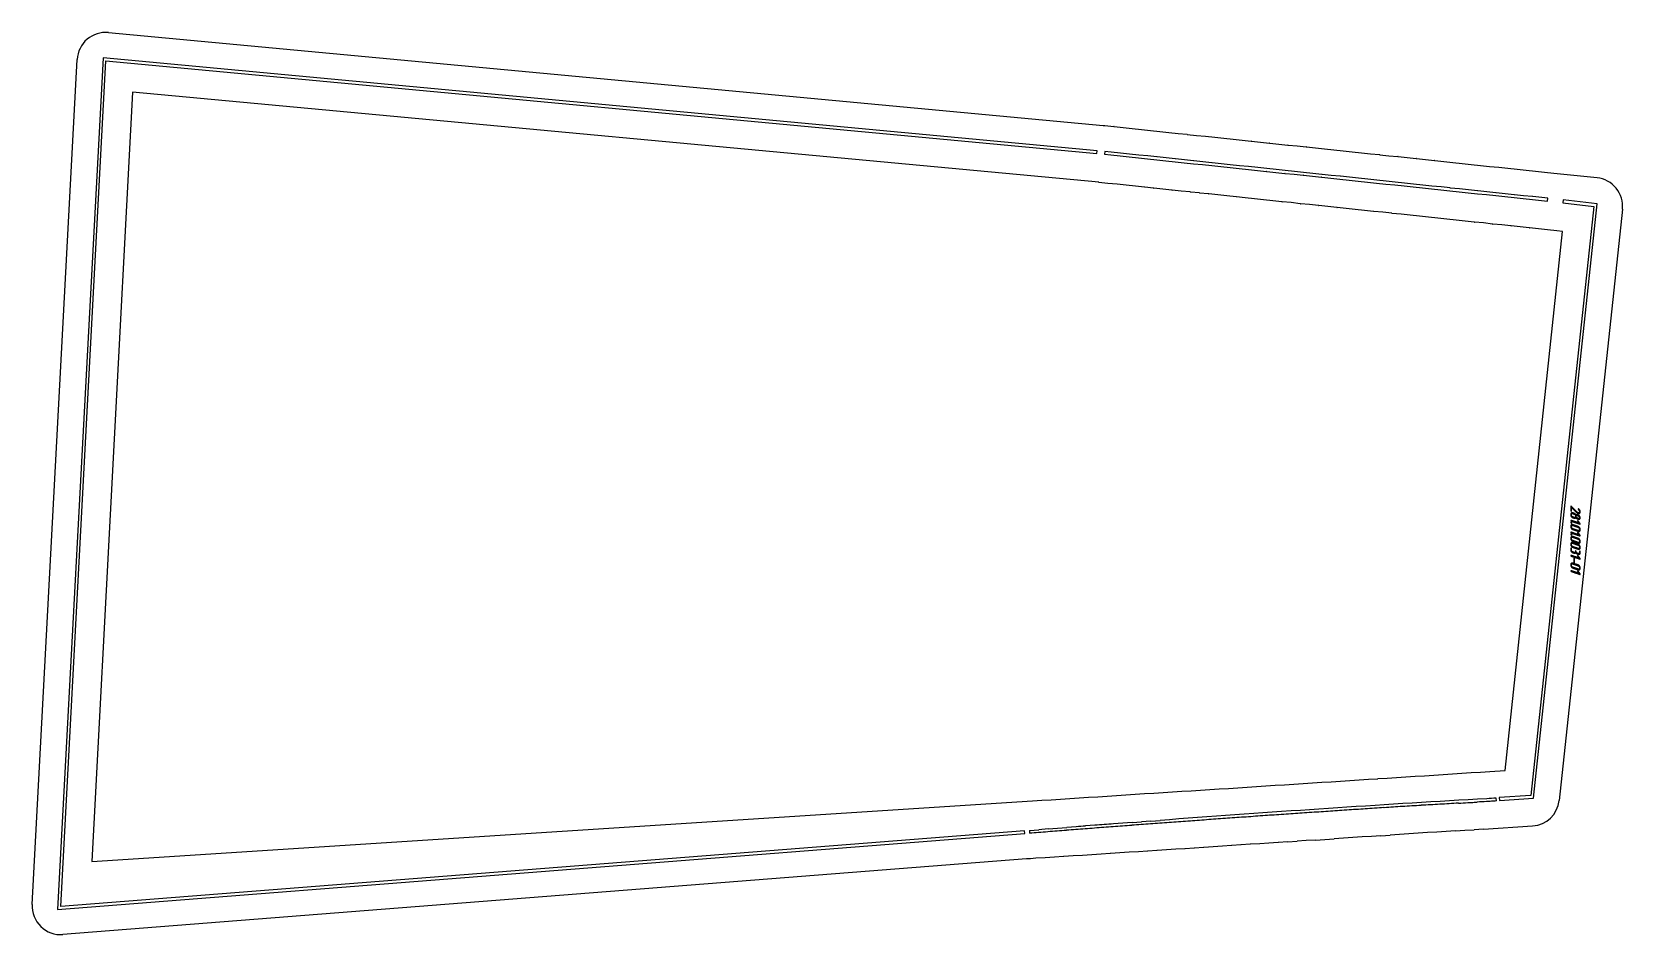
# Model space of a CAD drawing. Header units: millimetres. Extents: x 39 to 1714, y 60 to 1010.
import ezdxf

# ---------------------------------------------------------------- set-up
doc = ezdxf.new("R2010")
doc.units = ezdxf.units.MM
doc.linetypes.add('K5LT32768', pattern=[0])
doc.linetypes.add('K5LT32769', pattern=[0])
doc.layers.add('Engraving', color=7, linetype='Continuous')

msp = doc.modelspace()

# ---------------------------------------------------------------- linework, layer by layer
at = {"color": 143, "linetype": 'K5LT32769', "lineweight": 25, "true_color": 0x33acca}
for p, q in [((119.8, 1009.6), (1166.9, 911.8)), ((39.7, 92), (87.1, 981.3)), ((145.3, 946.9), (102.2, 137.4)), ((1162.1, 852), (145.3, 946.9)), ((1166.9, 911.8), (1168.5, 911.6)), ((1168.5, 911.6), (1168.5, 911.6)), ((1168.5, 911.6), (1178.1, 910.6)), ((1178.2, 910.6), (1178.1, 910.6)), ((1178.2, 910.6), (1187.7, 909.6)), ((1187.8, 909.6), (1187.7, 909.6)), ((1187.8, 909.6), (1197.4, 908.6)), ((1197.4, 908.6), (1207, 907.5)), ((1197.4, 908.6), (1197.4, 908.6)), ((1207.1, 907.5), (1207, 907.5)), ((1207.1, 907.5), (1216.7, 906.5)), ((1216.7, 906.5), (1216.7, 906.5)), ((1216.7, 906.5), (1226.3, 905.5)), ((1226.4, 905.5), (1226.3, 905.5)), ((1226.4, 905.5), (1236, 904.5)), ((1236, 904.5), (1245.6, 903.5)), ((1236, 904.5), (1236, 904.5)), ((1245.7, 903.5), (1245.6, 903.5)), ((1245.7, 903.5), (1255.2, 902.5)), ((1255.3, 902.4), (1255.2, 902.5)), ((1255.3, 902.4), (1264.9, 901.4)), ((1264.9, 901.4), (1264.9, 901.4)), ((1264.9, 901.4), (1274.5, 900.4)), ((1274.6, 900.4), (1274.5, 900.4)), ((1274.6, 900.4), (1284.2, 899.4)), ((1284.2, 899.4), (1293.8, 898.4)), ((1284.2, 899.4), (1284.2, 899.4)), ((1293.9, 898.4), (1293.8, 898.4)), ((1293.9, 898.4), (1303.5, 897.4)), ((1303.5, 897.4), (1313.1, 896.3)), ((1303.5, 897.4), (1303.5, 897.4)), ((1313.2, 896.3), (1313.1, 896.3)), ((1313.2, 896.3), (1322.7, 895.3)), ((1322.8, 895.3), (1322.7, 895.3)), ((1322.8, 895.3), (1332.4, 894.3)), ((1332.4, 894.3), (1332.4, 894.3)), ((1332.4, 894.3), (1342, 893.3)), ((1342.1, 893.3), (1342, 893.3)), ((1342.1, 893.3), (1351.7, 892.3)), ((1351.7, 892.3), (1361.3, 891.2)), ((1351.7, 892.3), (1351.7, 892.3)), ((1361.4, 891.2), (1361.3, 891.2)), ((1361.4, 891.2), (1371, 890.2)), ((1371, 890.2), (1380.6, 889.2)), ((1371, 890.2), (1371, 890.2)), ((1380.7, 889.2), (1380.6, 889.2)), ((1380.7, 889.2), (1390.3, 888.2)), ((1390.3, 888.2), (1399.9, 887.2)), ((1399.9, 887.2), (1409.5, 886.1)), ((1409.6, 886.1), (1409.5, 886.1)), ((1409.6, 886.1), (1419.2, 885.1)), ((1419.2, 885.1), (1428.8, 884.1)), ((1428.9, 884.1), (1428.8, 884.1)), ((1428.9, 884.1), (1438.5, 883.1)), ((1438.5, 883.1), (1448.1, 882.1)), ((1438.5, 883.1), (1438.5, 883.1)), ((1448.2, 882.1), (1448.1, 882.1)), ((1448.2, 882.1), (1457.7, 881.1)), ((1457.8, 881), (1457.7, 881.1)), ((1457.8, 881), (1467.4, 880)), ((1467.4, 880), (1477, 879)), ((1467.4, 880), (1467.4, 880)), ((1477.1, 879), (1477, 879)), ((1477.1, 879), (1486.7, 878)), ((1486.7, 878), (1486.7, 878)), ((1486.7, 878), (1496.3, 877)), ((1496.4, 877), (1496.3, 877)), ((1496.4, 877), (1506, 876)), ((1506, 876), (1506, 876)), ((1506, 876), (1515.6, 874.9)), ((1515.7, 874.9), (1515.6, 874.9)), ((1515.7, 874.9), (1525.2, 873.9)), ((1525.3, 873.9), (1525.2, 873.9)), ((1525.3, 873.9), (1534.9, 872.9)), ((1534.9, 872.9), (1544.5, 871.9)), ((1534.9, 872.9), (1534.9, 872.9)), ((1544.6, 871.9), (1544.5, 871.9)), ((1544.6, 871.9), (1554.2, 870.9)), ((1554.2, 870.9), (1554.2, 870.9)), ((1554.2, 870.9), (1563.8, 869.8)), ((1563.9, 869.8), (1563.8, 869.8)), ((1563.9, 869.8), (1573.5, 868.8)), ((1573.5, 868.8), (1583.1, 867.8)), ((1573.5, 868.8), (1573.5, 868.8)), ((1583.2, 867.8), (1583.1, 867.8)), ((1583.2, 867.8), (1592.7, 866.8)), ((1592.8, 866.8), (1592.7, 866.8)), ((1592.8, 866.8), (1602.4, 865.8)), ((1602.4, 865.8), (1602.4, 865.8)), ((1602.4, 865.8), (1612, 864.7)), ((1612.1, 864.7), (1612, 864.7)), ((1612.1, 864.7), (1621.7, 863.7)), ((1621.7, 863.7), (1631.3, 862.7)), ((1621.7, 863.7), (1621.7, 863.7)), ((1631.4, 862.7), (1631.3, 862.7)), ((1631.4, 862.7), (1641, 861.7)), ((1641, 861.7), (1686.6, 856.9)), ((1641, 861.7), (1641, 861.7)), ((1162.1, 852), (1162.1, 852)), ((1162.2, 851.9), (1162.1, 852)), ((1171.7, 850.9), (1162.2, 851.9)), ((1171.7, 850.9), (1171.8, 850.9)), ((1181.4, 849.9), (1171.8, 850.9)), ((1191, 848.9), (1181.4, 849.9)), ((1181.4, 849.9), (1181.4, 849.9)), ((1191, 848.9), (1191.1, 848.9)), ((1200.7, 847.9), (1191.1, 848.9)), ((1210.3, 846.9), (1200.7, 847.9)), ((1200.7, 847.9), (1200.7, 847.9)), ((1210.3, 846.9), (1210.4, 846.9)), ((1210.5, 846.8), (1210.4, 846.9)), ((1219.9, 845.8), (1210.5, 846.8)), ((1219.9, 845.8), (1220, 845.8)), ((1229.6, 844.8), (1220, 845.8)), ((1239.2, 843.8), (1229.6, 844.8)), ((1229.6, 844.8), (1229.6, 844.8)), ((1239.2, 843.8), (1239.3, 843.8)), ((1248.9, 842.8), (1239.3, 843.8)), ((1258.5, 841.8), (1248.9, 842.8)), ((1248.9, 842.8), (1248.9, 842.8)), ((1258.5, 841.8), (1258.6, 841.8)), ((1258.7, 841.7), (1258.6, 841.8)), ((1268.2, 840.8), (1258.7, 841.7)), ((1268.2, 840.8), (1268.2, 840.7)), ((1277.8, 839.7), (1268.2, 840.7)), ((1277.8, 839.7), (1277.9, 839.7)), ((1287.4, 838.7), (1277.9, 839.7)), ((1287.4, 838.7), (1287.5, 838.7)), ((1297.1, 837.7), (1287.5, 838.7)), ((1306.7, 836.7), (1297.1, 837.7)), ((1297.1, 837.7), (1297.1, 837.7)), ((1306.7, 836.7), (1306.8, 836.7)), ((1307, 836.7), (1306.8, 836.7)), ((1316.4, 835.7), (1307, 836.7)), ((1326, 834.6), (1316.4, 835.7)), ((1316.4, 835.7), (1316.4, 835.7)), ((1326, 834.6), (1326.1, 834.6)), ((1335.7, 833.6), (1326.1, 834.6)), ((1345.3, 832.6), (1335.7, 833.6)), ((1335.7, 833.6), (1335.7, 833.6)), ((1345.3, 832.6), (1345.4, 832.6)), ((1354.9, 831.6), (1345.4, 832.6)), ((1354.9, 831.6), (1355, 831.6)), ((1355.2, 831.6), (1355, 831.6)), ((1364.6, 830.6), (1355.2, 831.6)), ((1374.2, 829.5), (1364.6, 830.6)), ((1364.6, 830.6), (1364.6, 830.6)), ((1374.2, 829.5), (1374.3, 829.5)), ((1383.9, 828.5), (1374.3, 829.5)), ((1383.9, 828.5), (1383.9, 828.5)), ((1393.5, 827.5), (1383.9, 828.5)), ((1393.5, 827.5), (1393.6, 827.5)), ((1403.2, 826.5), (1393.6, 827.5)), ((1412.8, 825.5), (1403.2, 826.5)), ((1403.2, 826.5), (1403.2, 826.5)), ((1412.8, 825.5), (1412.9, 825.5)), ((1422.4, 824.4), (1412.9, 825.5)), ((1422.4, 824.4), (1422.5, 824.4)), ((1432.1, 823.4), (1422.5, 824.4)), ((1432.1, 823.4), (1432.1, 823.4)), ((1441.7, 822.4), (1432.1, 823.4)), ((1441.7, 822.4), (1441.8, 822.4)), ((1451.4, 821.4), (1441.8, 822.4)), ((1451.6, 821.4), (1451.4, 821.4)), ((1451.4, 821.4), (1451.4, 821.4)), ((1461, 820.4), (1451.6, 821.4)), ((1713.2, 823.8), (1646.7, 201.6)), ((1461, 820.4), (1461.1, 820.4)), ((1470.7, 819.4), (1461.1, 820.4)), ((1470.7, 819.4), (1470.7, 819.3)), ((1480.3, 818.3), (1470.7, 819.3)), ((1480.3, 818.3), (1480.4, 818.3)), ((1489.9, 817.3), (1480.4, 818.3)), ((1489.9, 817.3), (1490, 817.3)), ((1499.6, 816.3), (1490, 817.3)), ((1509.2, 815.3), (1499.6, 816.3)), ((1499.6, 816.3), (1499.6, 816.3)), ((1509.2, 815.3), (1509.3, 815.3)), ((1518.9, 814.3), (1509.3, 815.3)), ((1528.5, 813.2), (1518.9, 814.3)), ((1518.9, 814.3), (1518.9, 814.3)), ((1528.5, 813.2), (1528.6, 813.2)), ((1538.2, 812.2), (1528.6, 813.2)), ((1538.2, 812.2), (1538.2, 812.2)), ((1547.7, 811.2), (1538.2, 812.2)), ((1547.8, 811.2), (1547.7, 811.2)), ((1547.8, 811.2), (1547.9, 811.2)), ((1557.4, 810.2), (1547.9, 811.2)), ((1557.4, 810.2), (1557.5, 810.2)), ((1567.1, 809.2), (1557.5, 810.2)), ((1567.1, 809.2), (1567.1, 809.2)), ((1576.7, 808.1), (1567.1, 809.2)), ((1576.7, 808.1), (1576.8, 808.1)), ((1586.4, 807.1), (1576.8, 808.1)), ((1596, 806.1), (1586.4, 807.1)), ((1586.4, 807.1), (1586.4, 807.1)), ((1596, 806.1), (1596.1, 806.1)), ((1596.2, 806.1), (1596.1, 806.1)), ((1605.6, 805.1), (1596.2, 806.1)), ((1605.6, 805.1), (1605.7, 805.1)), ((1615.3, 804.1), (1605.7, 805.1)), ((1615.3, 804.1), (1615.4, 804.1)), ((1624.9, 803), (1615.4, 804.1)), ((1589.7, 233.1), (1650.3, 800.4)), ((1624.9, 803), (1625, 803)), ((1634.6, 802), (1625, 803)), ((1644.4, 801), (1634.6, 802)), ((1634.6, 802), (1634.6, 802)), ((1650.3, 800.4), (1644.4, 801)), ((1347.9, 217.5), (1357.6, 218.1)), ((1357.7, 218.1), (1357.6, 218.1)), ((1357.7, 218.1), (1367.4, 218.8)), ((1367.5, 218.8), (1367.4, 218.8)), ((1367.5, 218.8), (1377.3, 219.4)), ((1377.3, 219.4), (1387.1, 220)), ((1377.3, 219.4), (1377.3, 219.4)), ((1387.1, 220), (1396.9, 220.7)), ((1387.1, 220), (1387.1, 220)), ((1396.9, 220.7), (1406.7, 221.3)), ((1396.9, 220.7), (1396.9, 220.7)), ((1406.8, 221.3), (1406.7, 221.3)), ((1406.8, 221.3), (1416.5, 221.9)), ((1416.6, 221.9), (1416.5, 221.9)), ((1416.6, 221.9), (1426.3, 222.6)), ((1426.4, 222.6), (1426.3, 222.6)), ((1426.4, 222.6), (1436.2, 223.2)), ((1436.2, 223.2), (1446, 223.8)), ((1436.2, 223.2), (1436.2, 223.2)), ((1446, 223.8), (1455.8, 224.4)), ((1446, 223.8), (1446, 223.8)), ((1455.9, 224.5), (1455.8, 224.4)), ((1455.9, 224.5), (1465.6, 225.1)), ((1465.7, 225.1), (1465.6, 225.1)), ((1465.7, 225.1), (1475.4, 225.7)), ((1475.5, 225.7), (1475.4, 225.7)), ((1475.5, 225.7), (1485.3, 226.3)), ((1485.3, 226.3), (1495.1, 227)), ((1485.3, 226.3), (1485.3, 226.3)), ((1495.1, 227), (1504.9, 227.6)), ((1495.1, 227), (1495.1, 227)), ((1505, 227.6), (1504.9, 227.6)), ((1505, 227.6), (1514.7, 228.2)), ((1514.8, 228.2), (1514.7, 228.2)), ((1514.8, 228.2), (1524.5, 228.9)), ((1524.6, 228.9), (1524.5, 228.9)), ((1524.6, 228.9), (1534.4, 229.5)), ((1534.4, 229.5), (1544.2, 230.1)), ((1534.4, 229.5), (1534.4, 229.5)), ((1544.2, 230.1), (1554, 230.8)), ((1544.2, 230.1), (1544.2, 230.1)), ((1554.1, 230.8), (1554, 230.8)), ((1554.1, 230.8), (1563.8, 231.4)), ((1563.9, 231.4), (1563.8, 231.4)), ((1563.9, 231.4), (1573.6, 232)), ((1573.7, 232), (1573.6, 232)), ((1573.7, 232), (1589.7, 233.1)), ((102.2, 137.4), (1092.5, 201.1)), ((1092.5, 201.1), (1102.3, 201.7)), ((1092.5, 201.1), (1092.5, 201.1)), ((1102.4, 201.7), (1102.3, 201.7)), ((1102.4, 201.7), (1112.1, 202.3)), ((1112.2, 202.3), (1112.1, 202.3)), ((1112.2, 202.3), (1121.9, 203)), ((1122, 203), (1121.9, 203)), ((1122, 203), (1131.8, 203.6)), ((1131.8, 203.6), (1141.6, 204.2)), ((1131.8, 203.6), (1131.8, 203.6)), ((1141.6, 204.2), (1151.4, 204.9)), ((1141.6, 204.2), (1141.6, 204.2)), ((1151.5, 204.9), (1151.4, 204.9)), ((1151.5, 204.9), (1161.2, 205.5)), ((1161.3, 205.5), (1161.2, 205.5)), ((1161.3, 205.5), (1171, 206.1)), ((1171.1, 206.1), (1171, 206.1)), ((1171.1, 206.1), (1180.9, 206.8)), ((1180.9, 206.8), (1190.7, 207.4)), ((1180.9, 206.8), (1180.9, 206.8)), ((1190.7, 207.4), (1200.5, 208)), ((1190.7, 207.4), (1190.7, 207.4)), ((1200.6, 208), (1200.5, 208)), ((1200.6, 208), (1210.3, 208.7)), ((1210.4, 208.7), (1210.3, 208.7)), ((1210.4, 208.7), (1220.1, 209.3)), ((1220.2, 209.3), (1220.1, 209.3)), ((1220.2, 209.3), (1230, 209.9)), ((1230, 209.9), (1239.8, 210.6)), ((1230, 209.9), (1230, 209.9)), ((1239.8, 210.6), (1249.6, 211.2)), ((1239.8, 210.6), (1239.8, 210.6)), ((1249.7, 211.2), (1249.6, 211.2)), ((1249.7, 211.2), (1259.4, 211.8)), ((1259.5, 211.8), (1259.4, 211.8)), ((1259.5, 211.8), (1269.2, 212.4)), ((1269.3, 212.5), (1269.2, 212.4)), ((1269.3, 212.5), (1279.1, 213.1)), ((1279.1, 213.1), (1288.9, 213.7)), ((1279.1, 213.1), (1279.1, 213.1)), ((1288.9, 213.7), (1298.7, 214.3)), ((1288.9, 213.7), (1288.9, 213.7)), ((1298.8, 214.3), (1298.7, 214.3)), ((1298.8, 214.3), (1308.5, 215)), ((1308.6, 215), (1308.5, 215)), ((1308.6, 215), (1318.3, 215.6)), ((1318.4, 215.6), (1318.3, 215.6)), ((1318.4, 215.6), (1328.2, 216.2)), ((1328.2, 216.2), (1338, 216.9)), ((1328.2, 216.2), (1328.2, 216.2)), ((1338, 216.9), (1347.8, 217.5)), ((1338, 216.9), (1338, 216.9)), ((1347.9, 217.5), (1347.8, 217.5)), ((1646.7, 201.6), (1646.7, 201.5)), ((1508.2, 167.7), (1498.4, 167)), ((1518.1, 168.3), (1508.2, 167.7)), ((1527.9, 168.9), (1518.1, 168.3)), ((1537.7, 169.6), (1527.9, 168.9)), ((1537.7, 169.6), (1547.5, 170.2)), ((1547.5, 170.2), (1557.4, 170.8)), ((1567.2, 171.4), (1557.4, 170.8)), ((1567.2, 171.4), (1618.8, 174.7)), ((1252.9, 150.8), (1243.1, 150.2)), ((1253, 150.8), (1252.9, 150.8)), ((1262.7, 151.5), (1253, 150.8)), ((1262.8, 151.5), (1262.7, 151.5)), ((1272.5, 152.1), (1262.8, 151.5)), ((1272.6, 152.1), (1272.5, 152.1)), ((1282.4, 152.8), (1272.6, 152.1)), ((1292.2, 153.4), (1282.4, 152.8)), ((1282.4, 152.8), (1282.4, 152.8)), ((1302, 154.1), (1292.2, 153.4)), ((1292.2, 153.4), (1292.2, 153.4)), ((1302.1, 154.1), (1302, 154.1)), ((1311.8, 154.7), (1302.1, 154.1)), ((1311.9, 154.7), (1311.8, 154.7)), ((1321.6, 155.4), (1311.9, 154.7)), ((1321.7, 155.4), (1321.6, 155.4)), ((1331.5, 156), (1321.7, 155.4)), ((1341.3, 156.7), (1331.5, 156)), ((1331.5, 156), (1331.5, 156)), ((1351.1, 157.3), (1341.3, 156.7)), ((1341.3, 156.7), (1341.3, 156.7)), ((1351.2, 157.3), (1351.1, 157.3)), ((1360.9, 158), (1351.2, 157.3)), ((1360.9, 158), (1370.8, 158.6)), ((1380.6, 159.3), (1370.8, 158.6)), ((1390.4, 159.9), (1380.6, 159.3)), ((1390.4, 159.9), (1400.2, 160.6)), ((1400.2, 160.6), (1410, 161.2)), ((1419.9, 161.9), (1410, 161.2)), ((1429.7, 162.5), (1419.9, 161.9)), ((1439.5, 163.2), (1429.7, 162.5)), ((1449.3, 163.8), (1439.5, 163.2)), ((1459.1, 164.5), (1449.3, 163.8)), ((1459.1, 164.5), (1469, 165.1)), ((1478.8, 165.7), (1469, 165.1)), ((1488.6, 166.4), (1478.8, 165.7)), ((1498.4, 167), (1488.6, 166.4)), ((1086, 140), (72, 60.5)), ((1090.2, 140.3), (1086, 140)), ((1086, 140), (1086, 140)), ((1095.8, 140.7), (1090.2, 140.3)), ((1105.6, 141.3), (1095.8, 140.7)), ((1095.8, 140.7), (1095.8, 140.7)), ((1105.7, 141.3), (1105.6, 141.3)), ((1115.4, 141.9), (1105.7, 141.3)), ((1115.5, 141.9), (1115.4, 141.9)), ((1125.2, 142.5), (1115.5, 141.9)), ((1125.3, 142.5), (1125.2, 142.5)), ((1135.1, 143.2), (1125.3, 142.5)), ((1144.9, 143.8), (1135.1, 143.2)), ((1135.1, 143.2), (1135.1, 143.2)), ((1154.7, 144.4), (1144.9, 143.8)), ((1144.9, 143.8), (1144.9, 143.8)), ((1154.8, 144.4), (1154.7, 144.4)), ((1164.5, 145.1), (1154.8, 144.4)), ((1164.6, 145.1), (1164.5, 145.1)), ((1174.3, 145.7), (1164.6, 145.1)), ((1174.4, 145.7), (1174.3, 145.7)), ((1184.2, 146.3), (1174.4, 145.7)), ((1194, 147), (1184.2, 146.3)), ((1184.2, 146.3), (1184.2, 146.3)), ((1203.8, 147.6), (1194, 147)), ((1194, 147), (1194, 147)), ((1203.9, 147.6), (1203.8, 147.6)), ((1213.6, 148.3), (1203.9, 147.6)), ((1213.7, 148.3), (1213.6, 148.3)), ((1223.4, 148.9), (1213.7, 148.3)), ((1223.5, 148.9), (1223.4, 148.9)), ((1233.3, 149.5), (1223.5, 148.9)), ((1243.1, 150.2), (1233.3, 149.5)), ((1233.3, 149.5), (1233.3, 149.5)), ((1243.1, 150.2), (1243.1, 150.2))]:
    msp.add_line(p, q, dxfattribs=at)
for centre, major_axis, ratio, start_param, end_param in [((117, 979.7), (1.6, 30), 0.999997, 6.243326, 7.853982), ((1683.4, 827), (3.2, 29.8), 1, 4.712389, 6.284394), ((1616.9, 204.7), (-3.2, -29.8), 0.999641, 0.170347, 1.570796), ((69.6, 90.4), (-1.6, -30), 0.999346, 4.712389, 6.414595)]:
    msp.add_ellipse(centre, major_axis=major_axis, ratio=ratio, start_param=start_param, end_param=end_param, dxfattribs=at)
at = {"layer": 'Engraving', "color": 143, "linetype": 'K5LT32769', "lineweight": 25, "true_color": 0x33acca}
for p, q in [((114.2, 983), (66.4, 86.9)), ((69.6, 90.1), (117, 979.7)), ((1160.5, 885.2), (114.2, 983)), ((117, 979.7), (1160.2, 882.3)), ((1160.2, 882.3), (1160.5, 885.2)), ((1168.6, 884.5), (1168.3, 881.5)), ((1168.3, 881.5), (1174.9, 880.8)), ((1175.2, 883.8), (1168.6, 884.5)), ((1175, 880.8), (1174.9, 880.8)), ((1175, 880.8), (1184.6, 879.8)), ((1175.3, 883.8), (1175.2, 883.8)), ((1184.9, 882.7), (1175.3, 883.8)), ((1184.6, 879.7), (1184.6, 879.8)), ((1184.6, 879.7), (1194.2, 878.7)), ((1184.9, 882.7), (1184.9, 882.7)), ((1194.5, 881.7), (1184.9, 882.7)), ((1194.3, 878.7), (1194.2, 878.7)), ((1194.3, 878.7), (1203.8, 877.7)), ((1194.6, 881.7), (1194.5, 881.7)), ((1204.2, 880.7), (1194.6, 881.7)), ((1203.9, 877.7), (1203.8, 877.7)), ((1203.9, 877.7), (1213.5, 876.7)), ((1204.2, 880.7), (1204.2, 880.7)), ((1213.8, 879.7), (1204.2, 880.7)), ((1213.5, 876.7), (1223.1, 875.7)), ((1213.5, 876.7), (1213.5, 876.7)), ((1213.9, 879.7), (1213.8, 879.7)), ((1223.4, 878.7), (1213.9, 879.7)), ((1223.2, 875.7), (1223.1, 875.7)), ((1223.2, 875.7), (1232.8, 874.7)), ((1223.5, 878.7), (1223.4, 878.7)), ((1233.1, 877.6), (1223.5, 878.7)), ((1232.8, 874.7), (1242.4, 873.6)), ((1232.8, 874.7), (1232.8, 874.7)), ((1233.1, 877.6), (1233.1, 877.6)), ((1242.7, 876.6), (1233.1, 877.6)), ((1242.5, 873.6), (1242.4, 873.6)), ((1242.5, 873.6), (1252.1, 872.6)), ((1242.8, 876.6), (1242.7, 876.6)), ((1252.4, 875.6), (1242.8, 876.6)), ((1252.1, 872.6), (1261.7, 871.6)), ((1252.1, 872.6), (1252.1, 872.6)), ((1252.4, 875.6), (1252.4, 875.6)), ((1262, 874.6), (1252.4, 875.6)), ((1261.8, 871.6), (1261.7, 871.6)), ((1261.8, 871.6), (1271.3, 870.6)), ((1262.1, 874.6), (1262, 874.6)), ((1271.7, 873.6), (1262.1, 874.6)), ((1271.7, 873.6), (1271.7, 873.6)), ((1281.3, 872.5), (1271.7, 873.6)), ((1281.4, 872.5), (1281.3, 872.5)), ((1290.9, 871.5), (1281.4, 872.5)), ((1291, 871.5), (1290.9, 871.5)), ((1300.6, 870.5), (1291, 871.5)), ((1271.4, 870.6), (1271.3, 870.6)), ((1271.4, 870.6), (1281, 869.6)), ((1281, 869.6), (1290.6, 868.5)), ((1281, 869.6), (1281, 869.6)), ((1290.7, 868.5), (1290.6, 868.5)), ((1290.7, 868.5), (1300.3, 867.5)), ((1300.3, 867.5), (1300.3, 867.5)), ((1300.3, 867.5), (1309.9, 866.5)), ((1310.2, 869.5), (1300.6, 870.5)), ((1300.6, 870.5), (1300.6, 870.5)), ((1310, 866.5), (1309.9, 866.5)), ((1310, 866.5), (1319.6, 865.5)), ((1310.3, 869.5), (1310.2, 869.5)), ((1319.9, 868.5), (1310.3, 869.5)), ((1319.6, 865.5), (1329.2, 864.5)), ((1319.6, 865.5), (1319.6, 865.5)), ((1329.5, 867.5), (1319.9, 868.5)), ((1319.9, 868.5), (1319.9, 868.5)), ((1329.3, 864.5), (1329.2, 864.5)), ((1329.3, 864.5), (1338.8, 863.5)), ((1329.6, 867.4), (1329.5, 867.5)), ((1339.2, 866.4), (1329.6, 867.4)), ((1338.9, 863.4), (1338.8, 863.5)), ((1338.9, 863.4), (1348.5, 862.4)), ((1348.8, 865.4), (1339.2, 866.4)), ((1339.2, 866.4), (1339.2, 866.4)), ((1348.5, 862.4), (1348.5, 862.4)), ((1348.5, 862.4), (1358.1, 861.4)), ((1348.9, 865.4), (1348.8, 865.4)), ((1358.4, 864.4), (1348.9, 865.4)), ((1358.2, 861.4), (1358.1, 861.4)), ((1358.2, 861.4), (1367.8, 860.4)), ((1358.5, 864.4), (1358.4, 864.4)), ((1368.1, 863.4), (1358.5, 864.4)), ((1367.8, 860.4), (1377.4, 859.4)), ((1367.8, 860.4), (1367.8, 860.4)), ((1368.1, 863.4), (1368.1, 863.4)), ((1377.7, 862.4), (1368.1, 863.4)), ((1377.5, 859.4), (1377.4, 859.4)), ((1377.5, 859.4), (1387.1, 858.4)), ((1377.8, 862.4), (1377.7, 862.4)), ((1387.4, 861.3), (1377.8, 862.4)), ((1387.1, 858.4), (1387.1, 858.4)), ((1387.1, 858.4), (1396.7, 857.3)), ((1387.4, 861.3), (1387.4, 861.3)), ((1397, 860.3), (1387.4, 861.3)), ((1396.8, 857.3), (1396.7, 857.3)), ((1396.8, 857.3), (1406.3, 856.3)), ((1397.1, 860.3), (1397, 860.3)), ((1406.7, 859.3), (1397.1, 860.3)), ((1406.4, 856.3), (1406.3, 856.3)), ((1406.4, 856.3), (1416, 855.3)), ((1406.7, 859.3), (1406.7, 859.3)), ((1416.3, 858.3), (1406.7, 859.3)), ((1416, 855.3), (1425.6, 854.3)), ((1416, 855.3), (1416, 855.3)), ((1416.4, 858.3), (1416.3, 858.3)), ((1425.9, 857.3), (1416.4, 858.3)), ((1425.7, 854.3), (1425.6, 854.3)), ((1425.7, 854.3), (1435.3, 853.3)), ((1426, 857.3), (1425.9, 857.3)), ((1435.6, 856.2), (1426, 857.3)), ((1435.6, 856.2), (1435.6, 856.2)), ((1445.2, 855.2), (1435.6, 856.2)), ((1445.3, 855.2), (1445.2, 855.2)), ((1454.9, 854.2), (1445.3, 855.2)), ((1454.9, 854.2), (1454.9, 854.2)), ((1464.5, 853.2), (1454.9, 854.2)), ((1435.3, 853.3), (1435.3, 853.3)), ((1435.3, 853.3), (1444.9, 852.2)), ((1445, 852.2), (1444.9, 852.2)), ((1445, 852.2), (1454.6, 851.2)), ((1454.6, 851.2), (1454.6, 851.2)), ((1454.6, 851.2), (1464.2, 850.2)), ((1464.3, 850.2), (1464.2, 850.2)), ((1464.3, 850.2), (1473.8, 849.2)), ((1464.6, 853.2), (1464.5, 853.2)), ((1474.2, 852.2), (1464.6, 853.2)), ((1473.9, 849.2), (1473.8, 849.2)), ((1473.9, 849.2), (1483.5, 848.2)), ((1483.8, 851.2), (1474.2, 852.2)), ((1474.2, 852.2), (1474.2, 852.2)), ((1483.5, 848.2), (1493.1, 847.1)), ((1483.5, 848.2), (1483.5, 848.2)), ((1483.9, 851.1), (1483.8, 851.2)), ((1493.4, 850.1), (1483.9, 851.1)), ((1493.2, 847.1), (1493.1, 847.1)), ((1493.2, 847.1), (1502.8, 846.1)), ((1493.5, 850.1), (1493.4, 850.1)), ((1503.1, 849.1), (1493.5, 850.1)), ((1502.8, 846.1), (1502.8, 846.1)), ((1502.8, 846.1), (1512.4, 845.1)), ((1512.7, 848.1), (1503.1, 849.1)), ((1503.1, 849.1), (1503.1, 849.1)), ((1512.5, 845.1), (1512.4, 845.1)), ((1512.5, 845.1), (1522.1, 844.1)), ((1512.8, 848.1), (1512.7, 848.1)), ((1522.4, 847.1), (1512.8, 848.1)), ((1522.1, 844.1), (1522.1, 844.1)), ((1522.1, 844.1), (1531.7, 843.1)), ((1532, 846.1), (1522.4, 847.1)), ((1522.4, 847.1), (1522.4, 847.1)), ((1531.8, 843.1), (1531.7, 843.1)), ((1531.8, 843.1), (1541.3, 842.1)), ((1532.1, 846), (1532, 846.1)), ((1541.7, 845), (1532.1, 846)), ((1541.4, 842), (1541.3, 842.1)), ((1541.4, 842), (1551, 841)), ((1551.3, 844), (1541.7, 845)), ((1541.7, 845), (1541.7, 845)), ((1551, 841), (1551, 841)), ((1551, 841), (1560.6, 840)), ((1551.4, 844), (1551.3, 844)), ((1560.9, 843), (1551.4, 844)), ((1560.7, 840), (1560.6, 840)), ((1560.7, 840), (1570.3, 839)), ((1561, 843), (1560.9, 843)), ((1570.6, 842), (1561, 843)), ((1570.3, 839), (1579.9, 838)), ((1570.3, 839), (1570.3, 839)), ((1580.2, 841), (1570.6, 842)), ((1570.6, 842), (1570.6, 842)), ((1580, 838), (1579.9, 838)), ((1580, 838), (1589.6, 837)), ((1580.3, 841), (1580.2, 841)), ((1589.9, 839.9), (1580.3, 841)), ((1589.9, 839.9), (1589.9, 839.9)), ((1599.5, 838.9), (1589.9, 839.9)), ((1599.6, 838.9), (1599.5, 838.9)), ((1609.2, 837.9), (1599.6, 838.9)), ((1618.8, 836.9), (1609.2, 837.9)), ((1609.2, 837.9), (1609.2, 837.9)), ((1589.6, 837), (1599.2, 835.9)), ((1589.6, 837), (1589.6, 837)), ((1599.3, 835.9), (1599.2, 835.9)), ((1599.3, 835.9), (1608.8, 834.9)), ((1608.9, 834.9), (1608.8, 834.9)), ((1608.9, 834.9), (1618.5, 833.9)), ((1683.3, 826.6), (1617, 206.7)), ((1618.5, 833.9), (1618.5, 833.9)), ((1618.5, 833.9), (1628.1, 832.9)), ((1618.9, 836.9), (1618.8, 836.9)), ((1628.4, 835.9), (1618.9, 836.9)), ((1619.8, 203.9), (1686.6, 829.2)), ((1628.2, 832.9), (1628.1, 832.9)), ((1628.2, 832.9), (1634.6, 832.2)), ((1628.5, 835.9), (1628.4, 835.9)), ((1634.9, 835.2), (1628.5, 835.9)), ((1634.6, 832.2), (1634.9, 835.2)), ((1650.9, 833.5), (1650.5, 830.5)), ((1650.5, 830.5), (1683.3, 826.6)), ((1686.6, 829.2), (1650.9, 833.5)), ((1531.4, 201.2), (1521.6, 200.6)), ((1541.2, 201.7), (1531.4, 201.2)), ((1551, 202.3), (1541.2, 201.7)), ((1560.8, 202.9), (1551, 202.3)), ((1570.6, 203.4), (1560.8, 202.9)), ((1580.7, 201), (1580.4, 204)), ((1617, 206.7), (1583.6, 204.5)), ((1583.6, 204.5), (1583.8, 201.5)), ((1583.8, 201.5), (1619.8, 203.9)), ((1285.9, 184.9), (1276, 184.2)), ((1295.7, 185.6), (1285.9, 184.9)), ((1305.5, 186.3), (1295.7, 185.6)), ((1315.3, 187), (1305.5, 186.3)), ((1325.2, 187.7), (1315.3, 187)), ((1324.8, 184.7), (1324.8, 184.7)), ((1335, 188.4), (1325.2, 187.7)), ((1334.7, 185.4), (1334.6, 185.4)), ((1344.8, 189.1), (1335, 188.4)), ((1344.5, 186.1), (1344.4, 186.1)), ((1354.6, 189.8), (1344.8, 189.1)), ((1354.3, 186.8), (1354.3, 186.8)), ((1364.5, 190.5), (1354.6, 189.8)), ((1364.1, 187.4), (1364.1, 187.4)), ((1374.3, 191.1), (1364.5, 190.5)), ((1374, 188.1), (1373.9, 188.1)), ((1384.1, 191.8), (1374.3, 191.1)), ((1383.8, 188.8), (1383.7, 188.8)), ((1393.9, 192.5), (1384.1, 191.8)), ((1393.6, 189.4), (1393.6, 189.4)), ((1403.8, 193.1), (1393.9, 192.5)), ((1403.4, 190.1), (1403.4, 190.1)), ((1413.6, 193.8), (1403.8, 193.1)), ((1413.3, 190.7), (1413.2, 190.7)), ((1423.4, 194.4), (1413.6, 193.8)), ((1423.1, 191.4), (1423, 191.4)), ((1433.2, 195.1), (1423.4, 194.4)), ((1432.9, 192), (1432.8, 192)), ((1443, 195.7), (1433.2, 195.1)), ((1442.7, 192.7), (1442.7, 192.7)), ((1452.9, 196.3), (1443, 195.7)), ((1452.5, 193.3), (1452.5, 193.3)), ((1462.7, 197), (1452.9, 196.3)), ((1462.4, 193.9), (1462.3, 193.9)), ((1472.5, 197.6), (1462.7, 197)), ((1472.2, 194.5), (1472.1, 194.5)), ((1482.3, 198.2), (1472.5, 197.6)), ((1482, 195.2), (1481.9, 195.1)), ((1492.1, 198.8), (1482.3, 198.2)), ((1491.8, 195.8), (1491.7, 195.8)), ((1501.9, 199.4), (1492.1, 198.8)), ((1501.6, 196.4), (1501.6, 196.4)), ((1511.8, 200), (1501.9, 199.4)), ((1511.4, 197), (1511.4, 197)), ((1521.6, 200.6), (1511.8, 200)), ((1521.2, 197.5), (1521.2, 197.5)), ((1531.1, 198.1), (1531, 198.1)), ((1540.9, 198.7), (1540.8, 198.7)), ((1550.7, 199.3), (1550.6, 199.3)), ((1560.5, 199.8), (1560.4, 199.8)), ((1570.3, 200.4), (1570.3, 200.4)), ((1084, 169.7), (69.6, 90.1)), ((1084.3, 166.7), (1084, 169.7)), ((1089.2, 170.1), (1099, 170.8)), ((1089.2, 170.1), (1089.4, 167.1)), ((1098.7, 167.8), (1098.7, 167.8)), ((1108.8, 171.6), (1099, 170.8)), ((1108.6, 168.6), (1108.5, 168.6)), ((1108.8, 171.6), (1118.7, 172.4)), ((1118.4, 169.3), (1118.4, 169.3)), ((1118.7, 172.4), (1128.6, 173.1)), ((1128.2, 170.1), (1128.2, 170.1)), ((1138.4, 173.9), (1128.6, 173.1)), ((1138.1, 170.9), (1138, 170.9)), ((1147.9, 171.6), (1147.9, 171.6)), ((1158, 175.4), (1148.2, 174.7)), ((1157.7, 172.4), (1157.7, 172.4)), ((1167.6, 173.1), (1167.5, 173.1)), ((1177.4, 173.9), (1177.3, 173.9)), ((1187.6, 177.7), (1177.7, 176.9)), ((1187.2, 174.6), (1187.2, 174.6)), ((1197.4, 178.4), (1187.6, 177.7)), ((1197.1, 175.4), (1197, 175.4)), ((1197.4, 178.4), (1207.2, 179.1)), ((1206.9, 176.1), (1206.8, 176.1)), ((1217.1, 179.9), (1207.2, 179.1)), ((1216.7, 176.8), (1216.7, 176.8)), ((1217.1, 179.9), (1226.9, 180.6)), ((1226.6, 177.6), (1226.5, 177.6)), ((1236.7, 181.3), (1226.9, 180.6)), ((1236.4, 178.3), (1236.3, 178.3)), ((1246.5, 182.1), (1236.7, 181.3)), ((1246.2, 179), (1246.2, 179)), ((1256.4, 182.8), (1246.5, 182.1)), ((1256.1, 179.8), (1256, 179.8)), ((1266.2, 183.5), (1256.4, 182.8)), ((1265.9, 180.5), (1265.8, 180.5)), ((1276, 184.2), (1266.2, 183.5)), ((1275.7, 181.2), (1275.6, 181.2)), ((1285.5, 181.9), (1285.5, 181.9)), ((1295.4, 182.6), (1295.3, 182.6)), ((1305.2, 183.3), (1305.1, 183.3)), ((1315, 184), (1315, 184)), ((66.4, 86.9), (1084.3, 166.7))]:
    msp.add_line(p, q, dxfattribs=at)
for centre, radius, start, end in [((3735.3, -38360.3), 38624.4, 93.19826, 93.2128), ((4212.1, -40895.1), 41181.1, 94.02046, 94.03408), ((4199.2, -40832.9), 41118.2, 93.99492, 94.00856), ((4184.4, -40746.6), 41031.1, 93.96888, 93.98255), ((4172.3, -40704.5), 40988.2, 93.94236, 93.95604), ((4157.3, -40623.4), 40906.3, 93.91533, 93.92904), ((4142.9, -40556), 40838.1, 93.88782, 93.90155), ((4128.1, -40487.7), 40768.9, 93.85981, 93.87357), ((4114.2, -40435.9), 40716.3, 93.83132, 93.84509), ((4101.2, -40402), 40681.6, 93.80236, 93.81614), ((4087.1, -40356.1), 40634.9, 93.77295, 93.78674), ((4072.5, -40307.6), 40585.5, 93.74307, 93.75688), ((4056.3, -40237), 40514.1, 93.71273, 93.72656), ((4039.9, -40167.8), 40443.9, 93.68192, 93.69578), ((4022.5, -40088.1), 40363.3, 93.65065, 93.66453), ((4004.4, -39999.5), 40273.8, 93.6189, 93.63281), ((3985.5, -39903), 40176.2, 93.58667, 93.60062), ((3965.7, -39796.1), 40068.4, 93.55397, 93.56795), ((3945.1, -39678.8), 39950, 93.52078, 93.5348), ((3924.1, -39558.3), 39828.4, 93.48709, 93.50115), ((3902.7, -39435.5), 39704.6, 93.4529, 93.46701), ((3880.4, -39300.9), 39568.8, 93.41821, 93.43236), ((3857.7, -39161.3), 39428.1, 93.38301, 93.39721), ((3834.4, -39015.7), 39281.4, 93.34729, 93.36154), ((3761.7, -38547.4), 38809.7, 93.23698, 93.2514), ((4342, -41317.9), 41612.3, 94.47028, 94.48306), ((4346.4, -41379), 41673.5, 94.4562, 94.46968), ((4349.9, -41433.6), 41728.3, 94.44162, 94.45508), ((4352.1, -41475.9), 41770.6, 94.42655, 94.43999), ((4353.3, -41510.5), 41805.2, 94.41098, 94.42441), ((4353.5, -41537.6), 41832.2, 94.39491, 94.40834), ((4353.8, -41540.5), 41838.1, 94.39423, 94.40774), ((4352.6, -41555.6), 41850.1, 94.37835, 94.39177), ((4350.7, -41564.9), 41859.3, 94.3613, 94.37472), ((4331, -41304.7), 41601.3, 94.36066, 94.37432), ((4347.6, -41563.1), 41857.2, 94.34376, 94.35717), ((4347.9, -41564), 41861.1, 94.34325, 94.35666), ((4343.9, -41557.4), 41851.2, 94.32572, 94.33913), ((4338.3, -41533.1), 41826.6, 94.30718, 94.3206), ((4331.2, -41492.1), 41785.2, 94.28814, 94.30158), ((4322.9, -41439.1), 41731.7, 94.2686, 94.28205), ((4314.1, -41385.4), 41677.5, 94.24854, 94.26202), ((4304, -41318), 41609.5, 94.22798, 94.24147), ((4294.9, -41268.7), 41559.7, 94.20691, 94.22042), ((4287.6, -41248.3), 41538.8, 94.18535, 94.19887), ((4279.9, -41226.2), 41516.2, 94.1633, 94.17682), ((4271.1, -41195.4), 41484.8, 94.14074, 94.15427), ((4261.9, -41162.7), 41451.6, 94.11768, 94.13122), ((4251, -41111.3), 41399.6, 94.09412, 94.10768), ((4238.3, -41038.9), 41326.4, 94.07006, 94.08364), ((4225.5, -40969.5), 41256.3, 94.04551, 94.05911)]:
    msp.add_arc(centre, radius, start, end, dxfattribs=at)
at = {"layer": 'Engraving', "color": 143, "linetype": 'K5LT32768', "lineweight": 25, "true_color": 0x33acca}
for points, knots in [([(1658.9, 506.6), (1658.9, 508.7), (1658.9, 510.8), (1658.9, 510.9), (1659, 511), (1659.2, 511.1), (1659.3, 511), (1659.4, 511), (1659.5, 510.9), (1662.4, 508), (1665.4, 505), (1665.5, 504.9), (1665.7, 504.8), (1665.8, 504.7), (1665.9, 504.6), (1666.2, 504.4), (1666.4, 504.3), (1667.1, 504.1), (1667.6, 504.5), (1667.9, 504.7), (1668, 505), (1668.1, 505.3), (1668.1, 505.6), (1668.1, 506.1), (1667.9, 506.6), (1667.6, 507.2), (1666.9, 507.6), (1666.8, 507.7), (1666.8, 507.8), (1666.7, 507.9), (1666.7, 508), (1666.7, 508.2), (1666.8, 508.3), (1666.9, 508.3), (1667.1, 508.3), (1667.1, 508.3), (1667.2, 508.2), (1668, 507.6), (1668.5, 506.9), (1668.9, 506.2), (1668.9, 505.4), (1668.9, 504.4), (1668.2, 503.8), (1667.4, 503.2), (1666.4, 503.6), (1666.1, 503.7), (1665.7, 503.9), (1665.4, 504.1), (1665, 504.6), (1662.3, 507.2), (1659.6, 509.9), (1659.6, 508.1), (1659.6, 506.3), (1659.6, 506.2), (1659.5, 506.1), (1659.4, 506), (1659.3, 506.1), (1659.1, 506.1), (1659, 506.3), (1658.9, 506.4), (1658.9, 506.6)], [0, 0, 0, 0.10157, 0.10157, 0.107518, 0.107518, 0.114149, 0.114149, 0.119016, 0.119016, 0.318643, 0.318643, 0.327457, 0.327457, 0.334954, 0.334954, 0.349057, 0.349057, 0.379831, 0.379831, 0.394387, 0.394387, 0.410546, 0.410546, 0.435711, 0.435711, 0.468729, 0.468729, 0.474675, 0.474675, 0.480181, 0.480181, 0.486279, 0.486279, 0.492617, 0.492617, 0.496042, 0.496042, 0.541637, 0.541637, 0.577545, 0.577545, 0.620371, 0.620371, 0.664577, 0.664577, 0.682824, 0.682824, 0.706585, 0.706585, 0.887419, 0.887419, 0.973023, 0.973023, 0.978843, 0.978843, 0.984901, 0.984901, 0.992118, 0.992118, 1, 1, 1]), ([(1661.1, 499.1), (1660.2, 499.4), (1659.5, 500.3), (1658.9, 501.1), (1658.9, 502), (1658.9, 502.3), (1658.9, 502.7), (1658.9, 503.5), (1659.5, 504), (1660.2, 504.4), (1661.1, 504.1), (1661.8, 503.9), (1662.5, 503.6), (1663, 503.4), (1663.5, 503), (1664, 502.5), (1664.4, 501.8), (1664.7, 502.1), (1665.1, 502.2), (1665.5, 502.2), (1666, 502.1), (1666.4, 501.9), (1666.7, 501.8), (1667.6, 501.5), (1668.3, 500.7), (1668.6, 500.3), (1668.7, 499.8), (1668.8, 499.6), (1668.8, 499.4), (1668.8, 499.3), (1668.9, 499.2), (1668.9, 499.1), (1668.9, 499), (1668.9, 498.1), (1668.2, 497.6), (1668, 497.4), (1667.6, 497.4), (1667.4, 497.4), (1667.2, 497.4), (1667.1, 497.5), (1667, 497.5), (1666.9, 497.5), (1666.7, 497.5), (1666.4, 497.7), (1666, 497.8), (1665.5, 498), (1665.1, 498.3), (1664.7, 498.6), (1664.4, 499.1), (1664.1, 498.7), (1663.6, 498.6), (1663.1, 498.4), (1662.5, 498.6), (1661.8, 498.9), (1661.1, 499.1)], [0, 0, 0, 0.069405, 0.069405, 0.136791, 0.136791, 0.162494, 0.162494, 0.215531, 0.215531, 0.272817, 0.272817, 0.327091, 0.327091, 0.371998, 0.371998, 0.423401, 0.423401, 0.452686, 0.452686, 0.487026, 0.487026, 0.514815, 0.514815, 0.583814, 0.583814, 0.618852, 0.618852, 0.634295, 0.634295, 0.643061, 0.643061, 0.651037, 0.651037, 0.705795, 0.705795, 0.732297, 0.732297, 0.745941, 0.745941, 0.754301, 0.754301, 0.762718, 0.762718, 0.790407, 0.790407, 0.828641, 0.828641, 0.869264, 0.869264, 0.904277, 0.904277, 0.945706, 0.945706, 1, 1, 1]), ([(1661.1, 499.8), (1661.8, 499.6), (1662.5, 499.4), (1663.1, 499.2), (1663.5, 499.4), (1663.9, 499.7), (1663.9, 500.3), (1663.9, 500.6), (1663.9, 501), (1663.9, 501.6), (1663.5, 502.1), (1663.1, 502.7), (1662.5, 502.9), (1661.8, 503.1), (1661.1, 503.4), (1660.5, 503.6), (1660.1, 503.3), (1659.6, 503), (1659.6, 502.5), (1659.6, 502.1), (1659.6, 501.7), (1659.6, 501.1), (1660, 500.6), (1660.5, 500), (1661.1, 499.8)], [0, 0, 0, 0.110735, 0.110735, 0.187812, 0.187812, 0.262387, 0.262387, 0.314825, 0.314825, 0.40644, 0.40644, 0.50078, 0.50078, 0.611516, 0.611516, 0.688383, 0.688383, 0.761417, 0.761417, 0.813855, 0.813855, 0.905551, 0.905551, 1, 1, 1]), ([(1659.3, 495.5), (1659.1, 495.6), (1659, 495.7), (1658.9, 495.8), (1658.9, 496), (1658.9, 496.1), (1659, 496.2), (1659.1, 496.3), (1659.3, 496.2), (1663.5, 494.8), (1667.7, 493.4), (1666.9, 494.4), (1666.1, 495.4), (1666, 495.6), (1666, 495.7), (1666, 495.8), (1666.1, 495.9), (1666.2, 496), (1666.4, 495.9), (1666.4, 495.9), (1666.6, 495.7), (1667.7, 494.3), (1668.8, 492.9), (1668.9, 492.8), (1668.9, 492.6), (1668.9, 492.5), (1668.8, 492.4), (1668.7, 492.3), (1668.5, 492.4), (1663.9, 493.9), (1659.3, 495.5)], [0, 0, 0, 0.012084, 0.012084, 0.022942, 0.022942, 0.03149, 0.03149, 0.041689, 0.041689, 0.359967, 0.359967, 0.451555, 0.451555, 0.462436, 0.462436, 0.471612, 0.471612, 0.481184, 0.481184, 0.492243, 0.492243, 0.620157, 0.620157, 0.630874, 0.630874, 0.639805, 0.639805, 0.649341, 0.649341, 1, 1, 1]), ([(1660, 493.7), (1660, 493.5), (1659.8, 493.4), (1659.6, 493.3), (1659.5, 493.3), (1659.3, 493.4), (1659.1, 493.6), (1658.9, 493.8), (1658.9, 494.1), (1658.9, 494.3), (1659.1, 494.4), (1659.2, 494.5), (1659.5, 494.4), (1659.6, 494.4), (1659.8, 494.2), (1660, 494), (1660, 493.7)], [0, 0, 0, 0.106988, 0.106988, 0.218218, 0.218218, 0.350758, 0.350758, 0.495644, 0.495644, 0.609646, 0.609646, 0.725256, 0.725256, 0.845983, 0.845983, 1, 1, 1]), ([(1661.1, 486.7), (1660.2, 487), (1659.5, 487.8), (1658.9, 488.7), (1658.9, 489.5), (1658.9, 489.9), (1658.9, 490.3), (1658.9, 491.1), (1659.5, 491.5), (1660.2, 492), (1661.1, 491.7), (1663.9, 490.7), (1666.7, 489.7), (1667.6, 489.4), (1668.2, 488.6), (1668.9, 487.8), (1668.9, 486.9), (1668.9, 486.5), (1668.9, 486.2), (1668.9, 485.3), (1668.2, 484.9), (1667.6, 484.4), (1666.7, 484.8), (1663.9, 485.7), (1661.1, 486.7)], [0, 0, 0, 0.070564, 0.070564, 0.13958, 0.13958, 0.16579, 0.16579, 0.219871, 0.219871, 0.278294, 0.278294, 0.499703, 0.499703, 0.569666, 0.569666, 0.638989, 0.638989, 0.665199, 0.665199, 0.720553, 0.720553, 0.77859, 0.77859, 1, 1, 1]), ([(1661.1, 487.4), (1663.9, 486.4), (1666.7, 485.5), (1667.3, 485.3), (1667.7, 485.5), (1668.2, 485.8), (1668.2, 486.4), (1668.2, 486.8), (1668.2, 487.1), (1668.2, 487.7), (1667.7, 488.3), (1667.3, 488.8), (1666.7, 489), (1663.9, 490), (1661.1, 491), (1660.5, 491.1), (1660.1, 490.9), (1659.6, 490.6), (1659.6, 490), (1659.6, 489.7), (1659.6, 489.3), (1659.6, 488.7), (1660, 488.2), (1660.4, 487.6), (1661.1, 487.4)], [0, 0, 0, 0.266165, 0.266165, 0.312412, 0.312412, 0.357039, 0.357039, 0.388537, 0.388537, 0.443571, 0.443571, 0.500255, 0.500255, 0.76642, 0.76642, 0.812607, 0.812607, 0.856479, 0.856479, 0.887976, 0.887976, 0.942485, 0.942485, 1, 1, 1]), ([(1666, 498.5), (1666.4, 498.4), (1666.7, 498.3), (1667.3, 498.1), (1667.7, 498.3), (1668.2, 498.6), (1668.2, 499.2), (1668.2, 499.8), (1667.7, 500.3), (1667.3, 500.9), (1666.7, 501.1), (1666.4, 501.2), (1666, 501.3), (1665.4, 501.5), (1665, 501.3), (1664.6, 501), (1664.6, 500.4), (1664.6, 499.8), (1665, 499.3), (1665.4, 498.7), (1666, 498.5)], [0, 0, 0, 0.071855, 0.071855, 0.169705, 0.169705, 0.263451, 0.263451, 0.379776, 0.379776, 0.500057, 0.500057, 0.571912, 0.571912, 0.669763, 0.669763, 0.763508, 0.763508, 0.878905, 0.878905, 1, 1, 1]), ([(1659.3, 483.1), (1659.1, 483.1), (1659, 483.3), (1658.9, 483.4), (1658.9, 483.6), (1658.9, 483.6), (1659, 483.8), (1659.1, 483.8), (1659.3, 483.8), (1663.5, 482.4), (1667.7, 480.9), (1666.9, 482), (1666.1, 483), (1666, 483.1), (1666, 483.3), (1666, 483.4), (1666.1, 483.5), (1666.2, 483.5), (1666.4, 483.5), (1666.4, 483.5), (1666.6, 483.3), (1667.7, 481.9), (1668.8, 480.5), (1668.9, 480.3), (1668.9, 480.2), (1668.9, 480), (1668.8, 480), (1668.7, 479.9), (1668.5, 479.9), (1663.9, 481.5), (1659.3, 483.1)], [0, 0, 0, 0.012084, 0.012084, 0.022942, 0.022942, 0.03149, 0.03149, 0.041689, 0.041689, 0.359967, 0.359967, 0.451555, 0.451555, 0.462436, 0.462436, 0.471612, 0.471612, 0.481184, 0.481184, 0.492243, 0.492243, 0.620157, 0.620157, 0.630874, 0.630874, 0.639805, 0.639805, 0.649341, 0.649341, 1, 1, 1]), ([(1660, 481.3), (1660, 481.1), (1659.8, 481), (1659.6, 480.8), (1659.5, 480.9), (1659.3, 481), (1659.1, 481.2), (1658.9, 481.4), (1658.9, 481.6), (1658.9, 481.9), (1659.1, 482), (1659.2, 482.1), (1659.5, 482), (1659.6, 481.9), (1659.8, 481.7), (1660, 481.5), (1660, 481.3)], [0, 0, 0, 0.106988, 0.106988, 0.218218, 0.218218, 0.350758, 0.350758, 0.495644, 0.495644, 0.609646, 0.609646, 0.725256, 0.725256, 0.845983, 0.845983, 1, 1, 1]), ([(1661.1, 474.2), (1660.2, 474.5), (1659.5, 475.4), (1658.9, 476.2), (1658.9, 477.1), (1658.9, 477.5), (1658.9, 477.8), (1658.9, 478.6), (1659.5, 479.1), (1660.2, 479.5), (1661.1, 479.2), (1663.9, 478.3), (1666.7, 477.3), (1667.6, 477), (1668.2, 476.2), (1668.9, 475.3), (1668.9, 474.4), (1668.9, 474.1), (1668.9, 473.7), (1668.9, 472.9), (1668.2, 472.4), (1667.6, 472), (1666.7, 472.3), (1663.9, 473.3), (1661.1, 474.2)], [0, 0, 0, 0.070564, 0.070564, 0.13958, 0.13958, 0.16579, 0.16579, 0.219871, 0.219871, 0.278294, 0.278294, 0.499703, 0.499703, 0.569666, 0.569666, 0.638989, 0.638989, 0.665199, 0.665199, 0.720553, 0.720553, 0.77859, 0.77859, 1, 1, 1]), ([(1661.1, 467.9), (1660.2, 468.2), (1659.5, 469), (1658.9, 469.9), (1658.9, 470.8), (1658.9, 471.1), (1658.9, 471.5), (1658.9, 472.3), (1659.5, 472.7), (1660.2, 473.2), (1661.1, 472.9), (1663.9, 471.9), (1666.7, 470.9), (1667.6, 470.7), (1668.2, 469.8), (1668.9, 469), (1668.9, 468.1), (1668.9, 467.7), (1668.9, 467.4), (1668.9, 466.5), (1668.2, 466.1), (1667.6, 465.7), (1666.7, 466), (1663.9, 466.9), (1661.1, 467.9)], [0, 0, 0, 0.070564, 0.070564, 0.13958, 0.13958, 0.16579, 0.16579, 0.219871, 0.219871, 0.278294, 0.278294, 0.499703, 0.499703, 0.569666, 0.569666, 0.638989, 0.638989, 0.665199, 0.665199, 0.720553, 0.720553, 0.77859, 0.77859, 1, 1, 1]), ([(1661.1, 475), (1663.9, 474), (1666.7, 473), (1667.3, 472.8), (1667.7, 473.1), (1668.2, 473.4), (1668.2, 474), (1668.2, 474.3), (1668.2, 474.7), (1668.2, 475.3), (1667.7, 475.8), (1667.3, 476.4), (1666.7, 476.6), (1663.9, 477.6), (1661.1, 478.5), (1660.5, 478.7), (1660.1, 478.4), (1659.6, 478.1), (1659.6, 477.6), (1659.6, 477.2), (1659.6, 476.9), (1659.6, 476.3), (1660, 475.7), (1660.4, 475.2), (1661.1, 475)], [0, 0, 0, 0.266165, 0.266165, 0.312412, 0.312412, 0.357039, 0.357039, 0.388537, 0.388537, 0.443571, 0.443571, 0.500255, 0.500255, 0.76642, 0.76642, 0.812607, 0.812607, 0.856479, 0.856479, 0.887976, 0.887976, 0.942485, 0.942485, 1, 1, 1]), ([(1661.1, 468.6), (1663.9, 467.6), (1666.7, 466.7), (1667.3, 466.5), (1667.7, 466.8), (1668.2, 467), (1668.2, 467.6), (1668.2, 468), (1668.2, 468.3), (1668.2, 468.9), (1667.7, 469.5), (1667.3, 470), (1666.7, 470.2), (1663.9, 471.2), (1661.1, 472.2), (1660.5, 472.4), (1660.1, 472.1), (1659.6, 471.8), (1659.6, 471.2), (1659.6, 470.9), (1659.6, 470.5), (1659.6, 469.9), (1660, 469.4), (1660.4, 468.8), (1661.1, 468.6)], [0, 0, 0, 0.266165, 0.266165, 0.312412, 0.312412, 0.357039, 0.357039, 0.388537, 0.388537, 0.443571, 0.443571, 0.500255, 0.500255, 0.76642, 0.76642, 0.812607, 0.812607, 0.856479, 0.856479, 0.887976, 0.887976, 0.942485, 0.942485, 1, 1, 1]), ([(1664.4, 462.3), (1664.1, 461.9), (1663.6, 461.7), (1663.1, 461.6), (1662.5, 461.8), (1661.8, 462), (1661.1, 462.3), (1660.2, 462.6), (1659.5, 463.4), (1658.9, 464.2), (1658.9, 465.1), (1658.9, 466), (1658.9, 466.9), (1658.9, 467.1), (1659, 467.1), (1659.1, 467.2), (1659.3, 467.1), (1659.4, 467.1), (1659.5, 467), (1659.6, 466.8), (1659.6, 466.7), (1659.6, 465.8), (1659.6, 464.9), (1659.6, 464.3), (1660, 463.7), (1660.5, 463.2), (1661.1, 463), (1661.8, 462.7), (1662.5, 462.5), (1663.1, 462.3), (1663.5, 462.6), (1663.9, 462.8), (1663.9, 463.4), (1663.9, 463.6), (1663.9, 463.8), (1663.9, 464), (1664, 464), (1664.1, 464.1), (1664.2, 464), (1664.3, 464), (1664.5, 463.9), (1664.6, 463.7), (1664.6, 463.5), (1664.6, 463), (1665, 462.4), (1665.4, 461.8), (1666, 461.6), (1666.4, 461.5), (1666.7, 461.4), (1667.3, 461.2), (1667.7, 461.5), (1668.2, 461.7), (1668.2, 462.3), (1668.2, 463), (1668.2, 463.8), (1668.2, 463.9), (1668.3, 464), (1668.4, 464), (1668.5, 464), (1668.6, 464), (1668.7, 463.8), (1668.9, 463.7), (1668.9, 463.5), (1668.9, 462.8), (1668.9, 462.1), (1668.9, 461.2), (1668.2, 460.8), (1667.6, 460.4), (1666.7, 460.7), (1666.4, 460.8), (1666, 460.9), (1665.9, 461), (1665.8, 461), (1665.7, 461), (1665.6, 461.1), (1665.6, 461.1), (1665.5, 461.2), (1665.3, 461.2), (1665.1, 461.4), (1664.7, 461.8), (1664.4, 462.3)], [0, 0, 0, 0.027635, 0.027635, 0.060332, 0.060332, 0.103179, 0.103179, 0.157952, 0.157952, 0.211135, 0.211135, 0.261849, 0.261849, 0.269298, 0.269298, 0.276809, 0.276809, 0.284604, 0.284604, 0.294674, 0.294674, 0.34537, 0.34537, 0.38083, 0.38083, 0.417356, 0.417356, 0.460179, 0.460179, 0.489985, 0.489985, 0.518813, 0.518813, 0.528948, 0.528948, 0.5364, 0.5364, 0.54391, 0.54391, 0.551707, 0.551707, 0.561782, 0.561782, 0.597245, 0.597245, 0.633798, 0.633798, 0.655231, 0.655231, 0.685064, 0.685064, 0.713902, 0.713902, 0.754478, 0.754478, 0.761928, 0.761928, 0.769438, 0.769438, 0.777233, 0.777233, 0.787307, 0.787307, 0.827882, 0.827882, 0.870959, 0.870959, 0.915933, 0.915933, 0.937373, 0.937373, 0.944449, 0.944449, 0.948737, 0.948737, 0.953568, 0.953568, 0.967854, 0.967854, 1, 1, 1]), ([(1659.3, 458.7), (1659.1, 458.8), (1659, 458.9), (1658.9, 459.1), (1658.9, 459.2), (1658.9, 459.3), (1659, 459.4), (1659.1, 459.5), (1659.3, 459.4), (1663.5, 458), (1667.7, 456.6), (1666.9, 457.6), (1666.1, 458.6), (1666, 458.8), (1666, 458.9), (1666, 459.1), (1666.1, 459.1), (1666.2, 459.2), (1666.4, 459.2), (1666.4, 459.1), (1666.6, 459), (1667.7, 457.5), (1668.8, 456.1), (1668.9, 456), (1668.9, 455.8), (1668.9, 455.7), (1668.8, 455.6), (1668.7, 455.5), (1668.5, 455.6), (1663.9, 457.2), (1659.3, 458.7)], [0, 0, 0, 0.012084, 0.012084, 0.022942, 0.022942, 0.03149, 0.03149, 0.041689, 0.041689, 0.359967, 0.359967, 0.451555, 0.451555, 0.462436, 0.462436, 0.471612, 0.471612, 0.481184, 0.481184, 0.492243, 0.492243, 0.620157, 0.620157, 0.630874, 0.630874, 0.639805, 0.639805, 0.649341, 0.649341, 1, 1, 1]), ([(1662.1, 452.1), (1662.1, 454.2), (1662.1, 456.4), (1662.1, 456.5), (1662.2, 456.6), (1662.3, 456.7), (1662.5, 456.6), (1662.6, 456.6), (1662.7, 456.4), (1662.8, 456.3), (1662.8, 456.1), (1662.8, 454), (1662.8, 451.9), (1662.8, 451.7), (1662.7, 451.7), (1662.6, 451.6), (1662.5, 451.6), (1662.3, 451.7), (1662.2, 451.8), (1662.1, 451.9), (1662.1, 452.1)], [0, 0, 0, 0.394571, 0.394571, 0.41872, 0.41872, 0.443062, 0.443062, 0.468331, 0.468331, 0.500981, 0.500981, 0.895552, 0.895552, 0.918084, 0.918084, 0.941539, 0.941539, 0.969482, 0.969482, 1, 1, 1]), ([(1661.1, 446.2), (1660.2, 446.5), (1659.5, 447.3), (1658.9, 448.2), (1658.9, 449.1), (1658.9, 449.4), (1658.9, 449.8), (1658.9, 450.6), (1659.5, 451), (1660.2, 451.5), (1661.1, 451.2), (1663.9, 450.2), (1666.7, 449.3), (1667.6, 449), (1668.2, 448.1), (1668.9, 447.3), (1668.9, 446.4), (1668.9, 446), (1668.9, 445.7), (1668.9, 444.8), (1668.2, 444.4), (1667.6, 444), (1666.7, 444.3), (1663.9, 445.2), (1661.1, 446.2)], [0, 0, 0, 0.070564, 0.070564, 0.13958, 0.13958, 0.16579, 0.16579, 0.219871, 0.219871, 0.278294, 0.278294, 0.499703, 0.499703, 0.569666, 0.569666, 0.638989, 0.638989, 0.665199, 0.665199, 0.720553, 0.720553, 0.77859, 0.77859, 1, 1, 1]), ([(1659.3, 442.6), (1659.1, 442.7), (1659, 442.8), (1658.9, 442.9), (1658.9, 443.1), (1658.9, 443.1), (1659, 443.3), (1659.1, 443.4), (1659.3, 443.3), (1663.5, 441.9), (1667.7, 440.5), (1666.9, 441.5), (1666.1, 442.5), (1666, 442.6), (1666, 442.8), (1666, 442.9), (1666.1, 443), (1666.2, 443.1), (1666.4, 443), (1666.4, 443), (1666.6, 442.8), (1667.7, 441.4), (1668.8, 440), (1668.9, 439.8), (1668.9, 439.7), (1668.9, 439.6), (1668.8, 439.5), (1668.7, 439.4), (1668.5, 439.5), (1663.9, 441), (1659.3, 442.6)], [0, 0, 0, 0.012084, 0.012084, 0.022942, 0.022942, 0.03149, 0.03149, 0.041689, 0.041689, 0.359967, 0.359967, 0.451555, 0.451555, 0.462436, 0.462436, 0.471612, 0.471612, 0.481184, 0.481184, 0.492243, 0.492243, 0.620157, 0.620157, 0.630874, 0.630874, 0.639805, 0.639805, 0.649341, 0.649341, 1, 1, 1]), ([(1661.1, 446.9), (1663.9, 445.9), (1666.7, 445), (1667.3, 444.8), (1667.7, 445.1), (1668.2, 445.3), (1668.2, 445.9), (1668.2, 446.3), (1668.2, 446.6), (1668.2, 447.2), (1667.7, 447.8), (1667.3, 448.3), (1666.7, 448.5), (1663.9, 449.5), (1661.1, 450.5), (1660.5, 450.7), (1660.1, 450.4), (1659.6, 450.1), (1659.6, 449.5), (1659.6, 449.2), (1659.6, 448.8), (1659.6, 448.2), (1660, 447.7), (1660.4, 447.1), (1661.1, 446.9)], [0, 0, 0, 0.266165, 0.266165, 0.312412, 0.312412, 0.357039, 0.357039, 0.388537, 0.388537, 0.443571, 0.443571, 0.500255, 0.500255, 0.76642, 0.76642, 0.812607, 0.812607, 0.856479, 0.856479, 0.887976, 0.887976, 0.942485, 0.942485, 1, 1, 1])]:
    msp.add_open_spline(points, degree=2, knots=knots, dxfattribs=at)
at = {"layer": 'Engraving', "color": 143, "linetype": 'K5LT32769', "lineweight": 25, "true_color": 0x33acca}
for points in [[(1540.9, 198.7), (1544.1, 198.9), (1547.4, 199.1), (1550.6, 199.3)], [(1580.7, 201), (1578.9, 200.9), (1575.5, 200.7), (1572, 200.5), (1570.3, 200.4)]]:
    msp.add_open_spline(points, degree=3, dxfattribs=at)
msp.add_open_spline([(1550.7, 199.3), (1551.4, 199.3), (1552.8, 199.4), (1554.9, 199.5), (1557.1, 199.6), (1558.9, 199.7), (1560, 199.8), (1560.4, 199.8)], degree=3, knots=[0, 0, 0, 0, 0.217712, 0.435424, 0.653137, 0.870849, 1, 1, 1, 1], dxfattribs=at)

doc.saveas('drawing.dxf')
